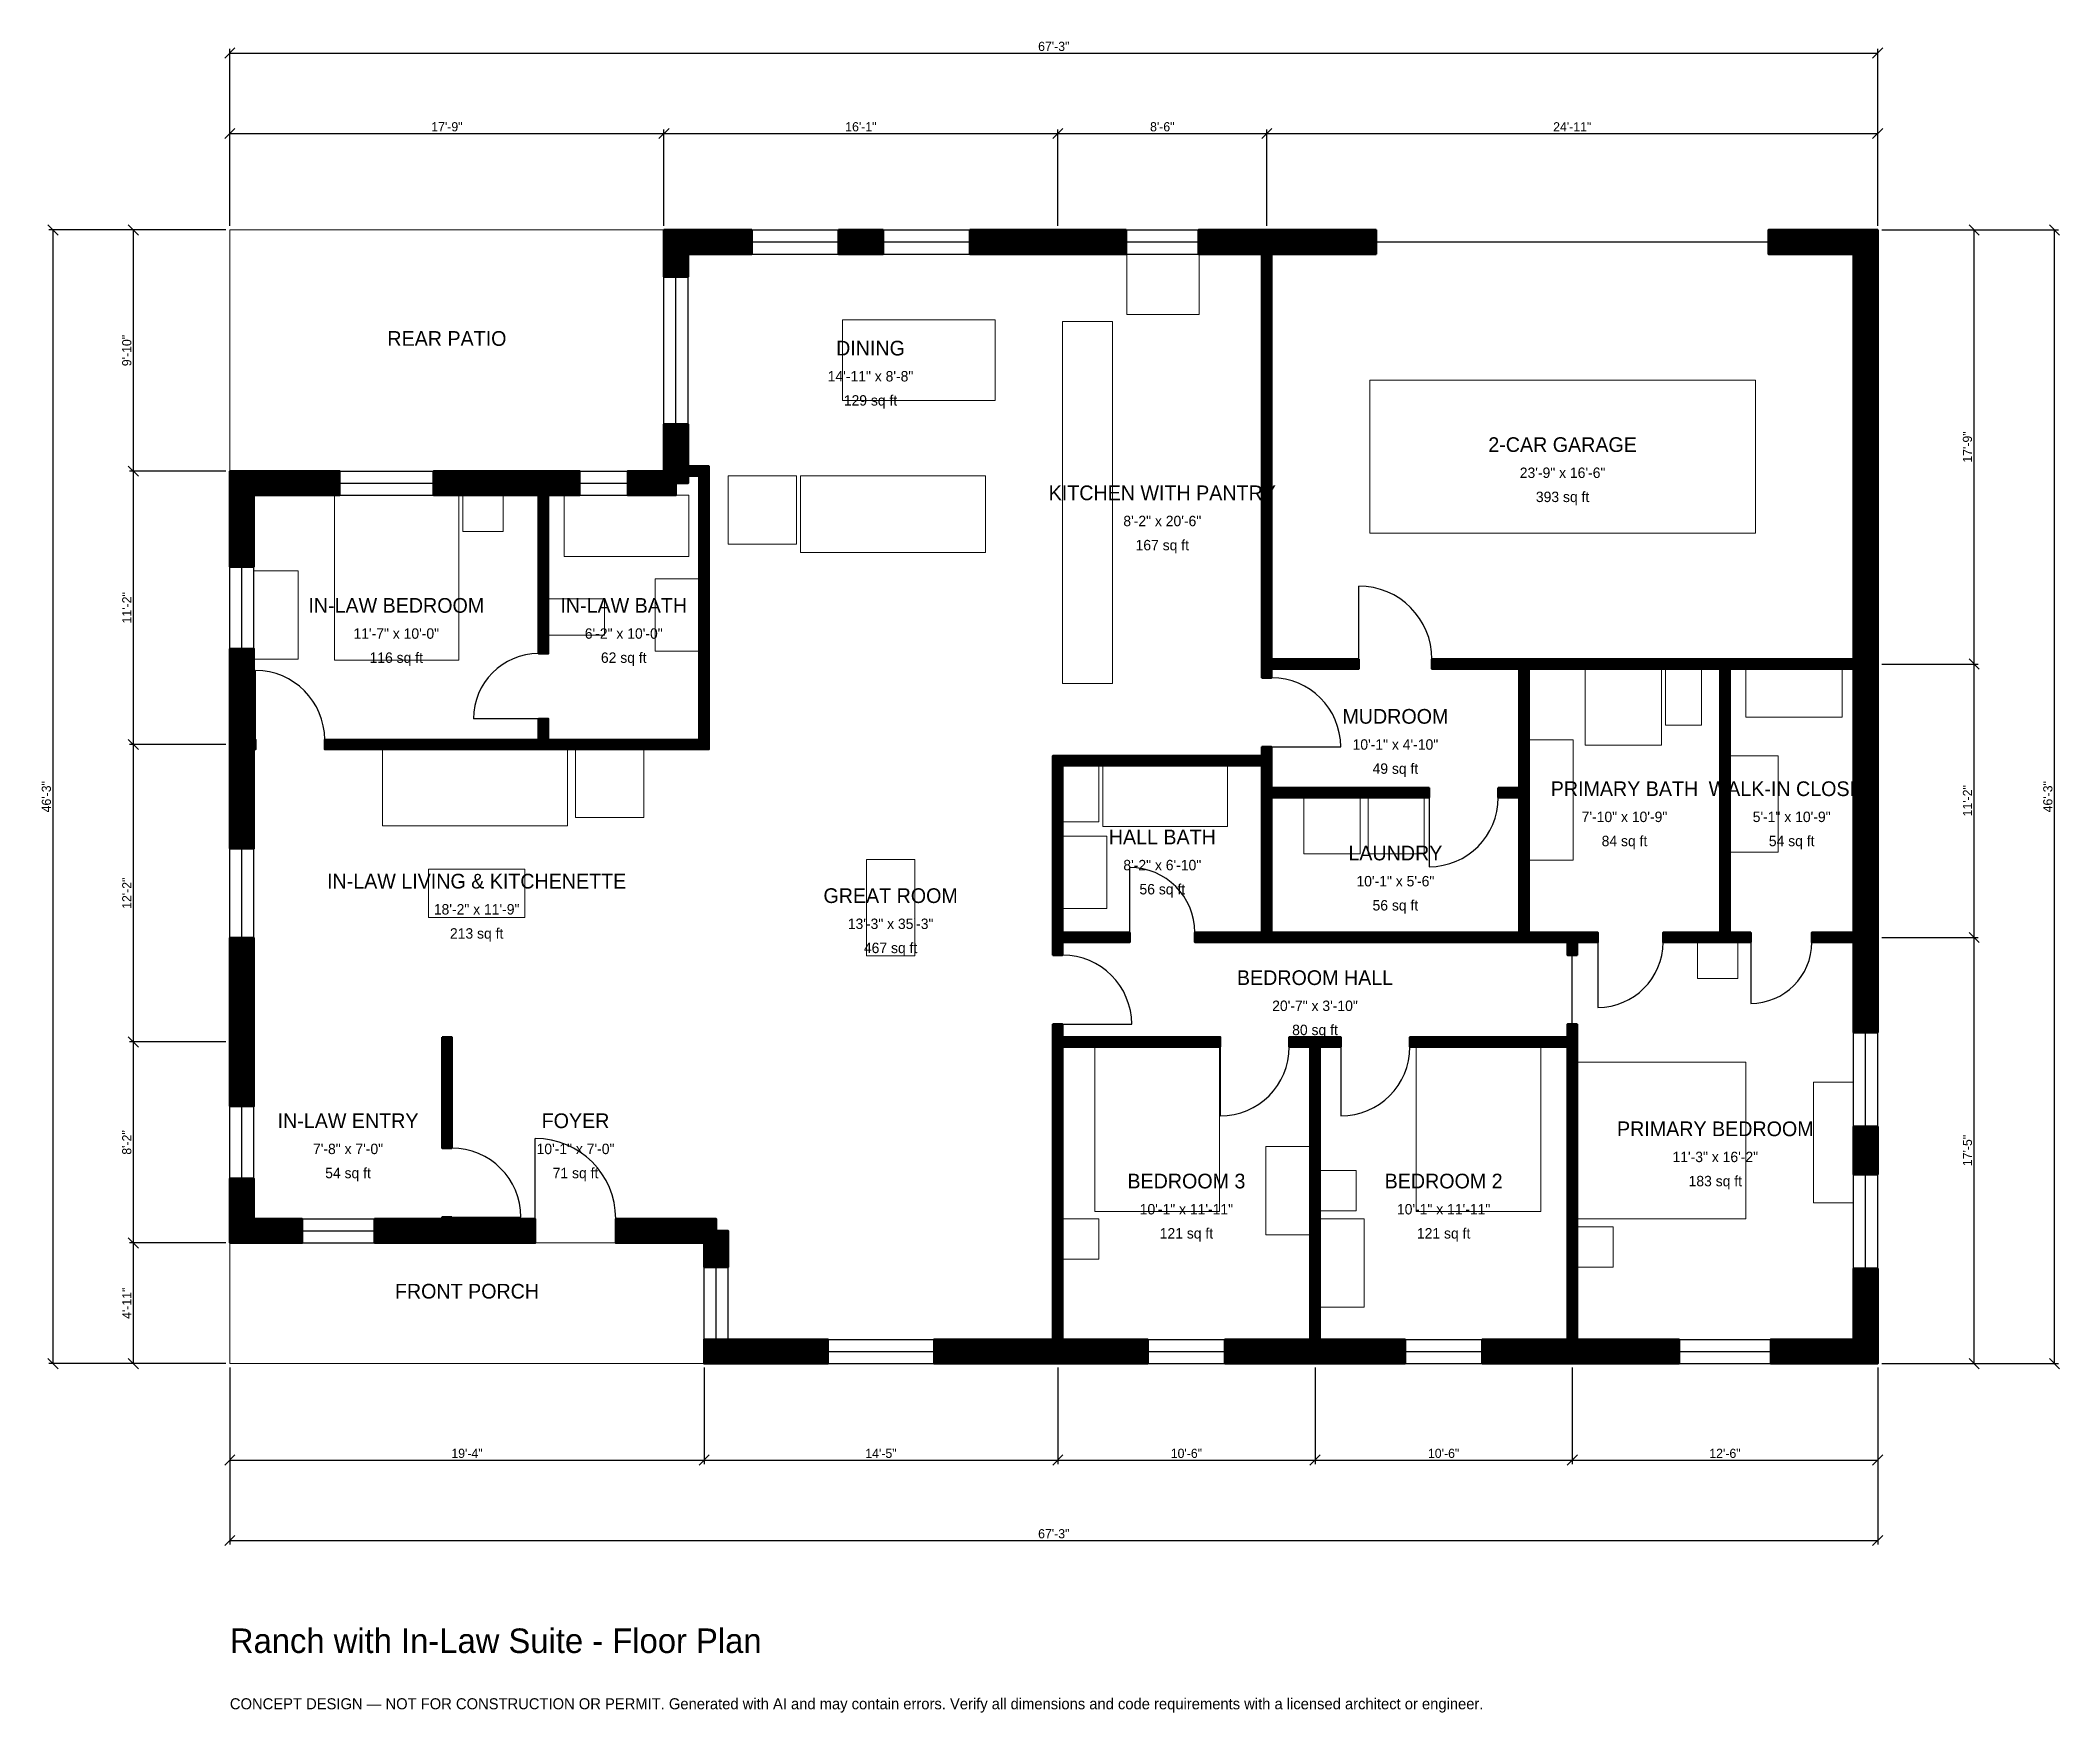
# Model space of a CAD drawing. Header units: inches. Extents: x -93 to 896, y -171 to 648.
import ezdxf
from ezdxf.enums import TextEntityAlignment as Align

# ---------------------------------------------------------------- set-up
doc = ezdxf.new("R2010")
doc.units = ezdxf.units.IN
doc.header["$MEASUREMENT"] = 0
doc.linetypes.add('DASHED', pattern=[0.6, 0.5, -0.1])
for name, color, linetype, lineweight in [('A-ANNO-DIMS', 1, 'Continuous', 13), ('A-ANNO-TEXT', 7, 'Continuous', 18), ('A-AREA-IDEN', 7, 'Continuous', 18), ('A-DOOR', 2, 'Continuous', 25), ('A-FLOR-FIXT', 9, 'Continuous', 13), ('A-FURN', 9, 'Continuous', 13), ('A-GLAZ', 4, 'Continuous', 25), ('A-SITE-PAVE', 8, 'Continuous', 13), ('A-WALL', 7, 'Continuous', 50), ('A-WALL-PATT', 8, 'Continuous', 13)]:
    doc.layers.add(name, color=color, linetype=linetype, lineweight=lineweight)
doc.dimstyles.new('PLAN', dxfattribs={"dimtxt": 4.5, "dimasz": 3, "dimexe": 2, "dimexo": 2, "dimgap": 1, "dimtad": 1, "dimdec": 0, "dimlunit": 4, "dimtsz": 2.5, "dimcen": 2.5, "dimclrd": 1, "dimclre": 1, "dimazin": 3, "dimtfac": 1, "dimtmove": 0, "dimatfit": 3})

msp = doc.modelspace()

# ---------------------------------------------------------------- hatches: boundary and pattern name
at = {"layer": 'A-WALL-PATT'}
h = msp.add_hatch(dxfattribs=at)
h.set_pattern_fill('ANSI31', color=8, scale=0.8)
h.paths.add_polyline_path([(232.2834, 0), (232.2834, 11.811), (232.2835, 11.811), (244.0945, 11.811), (244.4882, 11.811), (292.9134, 11.811), (292.9134, 0), (244.0945, 0), (244.0945, 0), (232.2835, 0), (232.2835, 0), (232.2834, 0)])
h.paths.add_polyline_path([(232.2835, 59.0551), (188.9764, 59.0551), (188.9764, 70.8661), (238.189, 70.8661), (238.189, 64.9606), (244.0945, 64.9606), (244.0945, 47.2441), (232.2835, 47.2441), (232.2835, 59.0551)])
h.paths.add_polyline_path([(112.2047, 59.0551), (108.6614, 59.0551), (108.6614, 59.0551), (103.937, 59.0551), (103.937, 59.0551), (100.3937, 59.0551), (70.8661, 59.0551), (70.8661, 70.8661), (100.3937, 70.8661), (103.937, 70.8661), (103.937, 71.6535), (108.6614, 71.6535), (108.6614, 70.8661), (112.2047, 70.8661), (149.6063, 70.8661), (149.6063, 59.0551), (112.2047, 59.0551)])
h.paths.add_polyline_path([(11.811, 59.0551), (11.811, 59.0551), (0, 59.0551), (0, 59.0551), (0, 59.0551), (0, 70.8661), (0, 70.8661), (0, 90.5512), (11.811, 90.5512), (11.811, 70.8661), (35.4331, 70.8661), (35.4331, 59.0551), (11.811, 59.0551)])
h.paths.add_polyline_path([(0, 151.5748), (0, 163.3858), (0, 208.4646), (11.811, 208.4646), (11.811, 163.3858), (11.811, 151.5748), (11.811, 125.9843), (0, 125.9843), (0, 151.5748)])
h.paths.add_polyline_path([(0, 297.2441), (0, 300.7874), (0, 300.7874), (0, 305.5118), (0, 305.5118), (0, 309.0551), (0, 350), (11.811, 350), (11.811, 309.0551), (11.811, 305.5118), (12.5984, 305.5118), (12.5984, 300.7874), (11.811, 300.7874), (11.811, 297.2441), (11.811, 252.1654), (0, 252.1654), (0, 297.2441)])
h.paths.add_polyline_path([(0, 425.1968), (0, 425.1968), (0, 437.0079), (0, 437.0079), (0, 437.0079), (11.811, 437.0079), (11.811, 437.0079), (53.7402, 437.0079), (53.7402, 425.1968), (11.811, 425.1968), (11.811, 390.1575), (0, 390.1575), (0, 425.1968)])
h.paths.add_polyline_path([(147.6378, 437.0079), (151.1811, 437.0079), (151.1811, 437.0079), (155.9055, 437.0079), (155.9055, 437.0079), (159.4488, 437.0079), (171.2598, 437.0079), (171.2598, 425.1968), (159.4488, 425.1968), (155.9055, 425.1968), (155.9055, 347.6378), (151.1811, 347.6378), (151.1811, 425.1968), (147.6378, 425.1968), (99.8031, 425.1968), (99.8031, 437.0079), (147.6378, 437.0079)])
h.paths.add_polyline_path([(210.2362, 437.0079), (210.2362, 437.0079), (212.5984, 437.0079), (212.5984, 439.3701), (212.5984, 439.3701), (212.5984, 460.0394), (224.4094, 460.0394), (224.4094, 439.3701), (229.9213, 439.3701), (234.6457, 439.3701), (234.6457, 434.6457), (234.6457, 305.5118), (234.6457, 300.7874), (229.9213, 300.7874), (155.9055, 300.7874), (151.1811, 300.7874), (46.4567, 300.7874), (46.4567, 305.5118), (151.1811, 305.5118), (151.1811, 315.748), (155.9055, 315.748), (155.9055, 305.5118), (229.9213, 305.5118), (229.9213, 434.6457), (224.4094, 434.6457), (224.4094, 431.1024), (218.5039, 431.1024), (218.5039, 425.1968), (194.8819, 425.1968), (194.8819, 437.0079), (210.2362, 437.0079)])
h.paths.add_polyline_path([(212.5984, 543.3071), (212.5984, 543.3071), (212.5984, 555.1181), (212.5984, 555.1181), (212.5984, 555.1181), (224.4094, 555.1181), (224.4094, 555.1181), (255.643, 555.1181), (255.643, 543.3071), (224.4094, 543.3071), (224.4094, 532.0866), (212.5984, 532.0866), (212.5984, 543.3071)])
h.paths.add_polyline_path([(319.9475, 555.1181), (319.9475, 543.3071), (298.1627, 543.3071), (298.1627, 555.1181), (319.9475, 555.1181)])
h.paths.add_polyline_path([(399.6063, 555.1181), (411.4173, 555.1181), (438.9764, 555.1181), (438.9764, 543.3071), (411.4173, 543.3071), (399.6063, 543.3071), (362.4672, 543.3071), (362.4672, 555.1181), (399.6063, 555.1181)])
h.paths.add_polyline_path([(501.9685, 555.1181), (505.5118, 555.1181), (505.5118, 555.1181), (510.2362, 555.1181), (510.2362, 555.1181), (513.7795, 555.1181), (561.4173, 555.1181), (561.4173, 543.3071), (513.7795, 543.3071), (510.2362, 543.3071), (510.2362, 344.8819), (552.9528, 344.8819), (552.9528, 340.1575), (510.2362, 340.1575), (510.2362, 335.8268), (505.5118, 335.8268), (505.5118, 340.1575), (505.5118, 344.8819), (505.5118, 543.3071), (501.9685, 543.3071), (474.4094, 543.3071), (474.4094, 555.1181), (501.9685, 555.1181)])
h.paths.add_polyline_path([(795.2756, 555.1181), (795.2756, 555.1181), (807.0866, 555.1181), (807.0866, 555.1181), (807.0867, 555.1181), (807.0867, 543.3071), (807.0866, 543.3071), (807.0866, 348.4252), (807.0866, 344.8819), (807.0867, 344.8819), (807.0867, 340.1575), (807.0866, 340.1575), (807.0866, 336.6142), (807.0866, 214.5669), (807.0866, 211.0236), (807.0867, 211.0236), (807.0867, 206.2992), (807.0866, 206.2992), (807.0866, 202.7559), (807.0866, 162.1391), (795.2756, 162.1391), (795.2756, 202.7559), (795.2756, 206.2992), (774.8031, 206.2992), (774.8031, 211.0236), (795.2756, 211.0236), (795.2756, 214.5669), (795.2756, 336.6142), (795.2756, 340.1575), (734.6457, 340.1575), (734.6457, 211.0236), (744.8819, 211.0236), (744.8819, 206.2992), (734.6457, 206.2992), (729.9213, 206.2992), (701.9685, 206.2992), (701.9685, 211.0236), (729.9213, 211.0236), (729.9213, 340.1575), (636.2205, 340.1575), (636.2205, 281.8898), (636.2205, 277.1654), (636.2205, 211.0236), (655.1181, 211.0236), (655.1181, 211.0236), (659.8425, 211.0236), (670.0787, 211.0236), (670.0787, 206.2992), (659.8425, 206.2992), (659.8425, 200), (655.1181, 200), (655.1181, 206.2992), (655.1181, 206.2992), (636.2205, 206.2992), (631.4961, 206.2992), (510.2362, 206.2992), (505.5118, 206.2992), (472.6378, 206.2992), (472.6378, 211.0236), (505.5118, 211.0236), (505.5118, 277.1654), (505.5118, 281.8898), (505.5118, 292.9134), (407.874, 292.9134), (407.874, 211.0236), (440.748, 211.0236), (440.748, 206.2992), (407.874, 206.2992), (407.874, 200), (403.1496, 200), (403.1496, 206.2992), (403.1496, 211.0236), (403.1496, 292.9134), (403.1496, 297.6378), (407.874, 297.6378), (505.5118, 297.6378), (505.5118, 301.9685), (510.2362, 301.9685), (510.2362, 297.6378), (510.2362, 292.9134), (510.2362, 281.8898), (587.4016, 281.8898), (587.4016, 277.1654), (510.2362, 277.1654), (510.2362, 211.0236), (631.4961, 211.0236), (631.4961, 277.1654), (621.2598, 277.1654), (621.2598, 281.8898), (631.4961, 281.8898), (631.4961, 340.1575), (588.7795, 340.1575), (588.7795, 344.8819), (631.4961, 344.8819), (636.2205, 344.8819), (729.9213, 344.8819), (734.6457, 344.8819), (795.2756, 344.8819), (795.2756, 348.4252), (795.2756, 543.3071), (753.5433, 543.3071), (753.5433, 555.1181), (795.2756, 555.1181)])
h.paths.add_polyline_path([(807.0866, 92.5853), (795.2756, 92.5853), (795.2756, 116.0761), (807.0866, 116.0761), (807.0866, 92.5853)])
h.paths.add_polyline_path([(807.0866, 11.811), (807.0867, 11.811), (807.0867, 0), (807.0866, 0), (807.0866, 0), (795.2756, 0), (795.2756, 0), (754.7244, 0), (754.7244, 11.811), (795.2756, 11.811), (795.2756, 46.5223), (807.0866, 46.5223), (807.0866, 11.811)])
h.paths.add_polyline_path([(663.3858, 0), (659.8425, 0), (659.8425, 0), (655.1181, 0), (655.1181, 0), (651.5748, 0), (613.3858, 0), (613.3858, 11.811), (651.5748, 11.811), (655.1181, 11.811), (655.1181, 155.1181), (577.9528, 155.1181), (577.9528, 159.8425), (655.1181, 159.8425), (655.1181, 159.8425), (655.1181, 166.1417), (659.8425, 166.1417), (659.8425, 155.1181), (659.8425, 155.1181), (659.8425, 11.811), (663.3858, 11.811), (709.8425, 11.811), (709.8425, 0), (663.3858, 0)])
h.paths.add_polyline_path([(537.4016, 0), (533.8583, 0), (533.8583, 0), (529.1339, 0), (529.1339, 0), (525.5906, 0), (487.4016, 0), (487.4016, 11.811), (525.5906, 11.811), (529.1339, 11.811), (529.1339, 155.1181), (518.8976, 155.1181), (518.8976, 159.8425), (529.1339, 159.8425), (533.8583, 159.8425), (544.0945, 159.8425), (544.0945, 155.1181), (533.8583, 155.1181), (533.8583, 11.811), (537.4016, 11.811), (575.5906, 11.811), (575.5906, 0), (537.4016, 0)])
h.paths.add_polyline_path([(411.4173, 0), (407.874, 0), (407.874, 0), (403.1496, 0), (403.1496, 0), (399.6063, 0), (344.8819, 0), (344.8819, 11.811), (399.6063, 11.811), (403.1496, 11.811), (403.1496, 155.1181), (403.1496, 159.8425), (403.1496, 166.1417), (407.874, 166.1417), (407.874, 159.8425), (485.0394, 159.8425), (485.0394, 155.1181), (407.874, 155.1181), (407.874, 11.811), (411.4173, 11.811), (449.6063, 11.811), (449.6063, 0), (411.4173, 0)])
h.paths.add_polyline_path([(103.937, 159.8425), (108.6614, 159.8425), (108.6614, 105.5118), (103.937, 105.5118), (103.937, 159.8425)])

# ---------------------------------------------------------------- linework, layer by layer
at = {"layer": 'A-DOOR', "linetype": 'DASHED'}
msp.add_line((561.4173, 549.2126), (753.5433, 549.2126), dxfattribs=at)
at = {"layer": 'A-DOOR'}
for p, q in [((552.9528, 344.8819), (552.9528, 380.7087)), ((12.5984, 305.5118), (12.5984, 339.3701)), ((151.1811, 315.748), (119.2913, 315.748)), ((510.2362, 301.9685), (544.0945, 301.9685)), ((587.4016, 277.1654), (587.4016, 243.3071)), ((440.748, 211.0236), (440.748, 242.9134)), ((657.4803, 166.1417), (657.4803, 200)), ((670.0787, 206.2992), (670.0787, 174.4094)), ((744.8819, 206.2992), (744.8819, 176.378)), ((407.874, 166.1417), (441.7323, 166.1417)), ((485.0394, 155.1181), (485.0394, 121.2598)), ((544.0945, 155.1181), (544.0945, 121.2598)), ((149.6063, 70.8661), (149.6063, 110.2362)), ((108.6614, 71.6535), (142.5197, 71.6535))]:
    msp.add_line(p, q, dxfattribs=at)
for centre, radius, start, end in [((552.9528, 344.8819), 35.8268, 0, 90), ((151.1811, 315.748), 31.8898, 90, 180), ((12.5984, 305.5118), 33.8583, 0, 90), ((510.2362, 301.9685), 33.8583, 0, 90), ((587.4016, 277.1654), 33.8583, 270, 360), ((440.748, 211.0236), 31.8898, 0, 90), ((407.874, 166.1417), 33.8583, 0, 90), ((670.0787, 206.2992), 31.8898, 270, 360), ((744.8819, 206.2992), 29.9213, 270, 360), ((485.0394, 155.1181), 33.8583, 270, 360), ((544.0945, 155.1181), 33.8583, 270, 360), ((149.6063, 70.8661), 39.3701, 0, 90), ((108.6614, 71.6535), 33.8583, 0, 90)]:
    msp.add_arc(centre, radius, start, end, dxfattribs=at)
at = {"layer": 'A-FLOR-FIXT'}
for points in [[(407.874, 333.0709), (432.2835, 333.0709), (432.2835, 510.2362), (407.874, 510.2362)], [(163.7795, 395.2756), (224.8031, 395.2756), (224.8031, 425.1968), (163.7795, 425.1968)], [(208.2677, 348.8189), (229.9213, 348.8189), (229.9213, 384.252), (208.2677, 384.252)], [(155.9055, 356.6929), (183.4646, 356.6929), (183.4646, 374.4094), (155.9055, 374.4094)], [(663.7795, 302.7559), (701.1811, 302.7559), (701.1811, 340.1575), (663.7795, 340.1575)], [(703.1496, 312.5984), (720.8661, 312.5984), (720.8661, 340.1575), (703.1496, 340.1575)], [(636.2205, 246.4567), (657.874, 246.4567), (657.874, 305.5118), (636.2205, 305.5118)], [(407.874, 265.3543), (425.5906, 265.3543), (425.5906, 292.9134), (407.874, 292.9134)], [(427.5591, 262.9921), (488.5827, 262.9921), (488.5827, 292.9134), (427.5591, 292.9134)], [(407.874, 222.8346), (429.5276, 222.8346), (429.5276, 258.2677), (407.874, 258.2677)]]:
    msp.add_lwpolyline(points, close=True, dxfattribs=at)
at = {"layer": 'A-FURN'}
for points in [[(439.3701, 513.7795), (474.8031, 513.7795), (474.8031, 543.3071), (439.3701, 543.3071)], [(300, 471.6535), (374.8031, 471.6535), (374.8031, 511.0236), (300, 511.0236)], [(558.2677, 406.6929), (747.2441, 406.6929), (747.2441, 481.4961), (558.2677, 481.4961)], [(244.0945, 401.1811), (277.5591, 401.1811), (277.5591, 434.6457), (244.0945, 434.6457)], [(279.5276, 397.2441), (370.0787, 397.2441), (370.0787, 434.6457), (279.5276, 434.6457)], [(51.1811, 344.4882), (112.2047, 344.4882), (112.2047, 425.1968), (51.1811, 425.1968)], [(114.1732, 407.4803), (133.8583, 407.4803), (133.8583, 425.1968), (114.1732, 425.1968)], [(11.811, 344.8819), (33.4646, 344.8819), (33.4646, 388.189), (11.811, 388.189)], [(742.5197, 316.5354), (789.7638, 316.5354), (789.7638, 340.1575), (742.5197, 340.1575)], [(74.8031, 263.3858), (165.3543, 263.3858), (165.3543, 300.7874), (74.8031, 300.7874)], [(169.2913, 267.3228), (202.7559, 267.3228), (202.7559, 300.7874), (169.2913, 300.7874)], [(734.6457, 250.3937), (758.2677, 250.3937), (758.2677, 297.6378), (734.6457, 297.6378)], [(525.9843, 249.6063), (553.5433, 249.6063), (553.5433, 277.1654), (525.9843, 277.1654)], [(557.4803, 249.6063), (585.0394, 249.6063), (585.0394, 277.1654), (557.4803, 277.1654)], [(97.2441, 218.5039), (144.4882, 218.5039), (144.4882, 242.126), (97.2441, 242.126)], [(311.811, 199.6063), (335.4331, 199.6063), (335.4331, 246.8504), (311.811, 246.8504)], [(718.8976, 188.5827), (738.5827, 188.5827), (738.5827, 206.2992), (718.8976, 206.2992)], [(423.622, 74.4094), (484.6457, 74.4094), (484.6457, 155.1181), (423.622, 155.1181)], [(581.1024, 74.4094), (642.126, 74.4094), (642.126, 155.1181), (581.1024, 155.1181)], [(659.8425, 70.8661), (742.5197, 70.8661), (742.5197, 147.6378), (659.8425, 147.6378)], [(775.5906, 78.7402), (795.2756, 78.7402), (795.2756, 137.7953), (775.5906, 137.7953)], [(507.4803, 62.9921), (529.1339, 62.9921), (529.1339, 106.2992), (507.4803, 106.2992)], [(533.8583, 74.8031), (551.5748, 74.8031), (551.5748, 94.4882), (533.8583, 94.4882)], [(407.874, 51.1811), (425.5906, 51.1811), (425.5906, 70.8661), (407.874, 70.8661)], [(533.8583, 27.5591), (555.5118, 27.5591), (555.5118, 70.8661), (533.8583, 70.8661)], [(659.8425, 47.2441), (677.5591, 47.2441), (677.5591, 66.9291), (659.8425, 66.9291)]]:
    msp.add_lwpolyline(points, close=True, dxfattribs=at)
at = {"layer": 'A-GLAZ'}
for p, q in [((255.643, 555.1181), (298.1627, 555.1181)), ((319.9475, 555.1181), (362.4672, 555.1181)), ((438.9764, 555.1181), (474.4094, 555.1181)), ((255.643, 549.2126), (298.1627, 549.2126)), ((319.9475, 549.2126), (362.4672, 549.2126)), ((438.9764, 549.2126), (474.4094, 549.2126)), ((255.643, 543.3071), (298.1627, 543.3071)), ((319.9475, 543.3071), (362.4672, 543.3071)), ((438.9764, 543.3071), (474.4094, 543.3071)), ((212.5984, 460.0394), (212.5984, 532.0866)), ((218.5039, 460.0394), (218.5039, 532.0866)), ((224.4094, 460.0394), (224.4094, 532.0866)), ((53.7402, 437.0079), (99.8031, 437.0079)), ((171.2598, 437.0079), (194.8819, 437.0079)), ((53.7402, 431.1024), (99.8031, 431.1024)), ((171.2598, 431.1024), (194.8819, 431.1024)), ((53.7402, 425.1968), (99.8031, 425.1968)), ((171.2598, 425.1968), (194.8819, 425.1968)), ((0, 350), (0, 390.1575)), ((5.9055, 350), (5.9055, 390.1575)), ((11.811, 350), (11.811, 390.1575)), ((0, 208.4646), (0, 252.1654)), ((5.9055, 208.4646), (5.9055, 252.1654)), ((11.811, 208.4646), (11.811, 252.1654)), ((795.2756, 116.0761), (795.2756, 162.1391)), ((801.1811, 116.0761), (801.1811, 162.1391)), ((807.0866, 116.0761), (807.0866, 162.1391)), ((0, 90.5512), (0, 125.9843)), ((5.9055, 90.5512), (5.9055, 125.9843)), ((11.811, 90.5512), (11.811, 125.9843)), ((795.2756, 46.5223), (795.2756, 92.5853)), ((801.1811, 46.5223), (801.1811, 92.5853)), ((807.0866, 46.5223), (807.0866, 92.5853)), ((35.4331, 70.8661), (70.8661, 70.8661)), ((35.4331, 64.9606), (70.8661, 64.9606)), ((35.4331, 59.0551), (70.8661, 59.0551)), ((232.2835, 11.811), (232.2835, 47.2441)), ((238.189, 11.811), (238.189, 47.2441)), ((244.0945, 11.811), (244.0945, 47.2441)), ((292.9134, 11.811), (344.8819, 11.811)), ((449.6063, 11.811), (487.4016, 11.811)), ((575.5906, 11.811), (613.3858, 11.811)), ((709.8425, 11.811), (754.7244, 11.811)), ((292.9134, 5.9055), (344.8819, 5.9055)), ((292.9134, 0), (344.8819, 0)), ((449.6063, 5.9055), (487.4016, 5.9055)), ((449.6063, 0), (487.4016, 0)), ((575.5906, 5.9055), (613.3858, 5.9055)), ((575.5906, 0), (613.3858, 0)), ((709.8425, 5.9055), (754.7244, 5.9055)), ((709.8425, 0), (754.7244, 0))]:
    msp.add_line(p, q, dxfattribs=at)
at = {"layer": 'A-SITE-PAVE', "linetype": 'DASHED'}
for points in [[(0, 437.0079), (212.5984, 437.0079), (212.5984, 555.1181), (0, 555.1181)], [(0, 0), (232.2835, 0), (232.2835, 59.0551), (0, 59.0551)]]:
    msp.add_lwpolyline(points, close=True, dxfattribs=at)
at = {"layer": 'A-WALL'}
for points in [[(212.5984, 543.3071), (212.5984, 543.3071), (212.5984, 555.1181), (212.5984, 555.1181), (212.5984, 555.1181), (224.4094, 555.1181), (224.4094, 555.1181), (255.643, 555.1181), (255.643, 543.3071), (224.4094, 543.3071), (224.4094, 532.0866), (212.5984, 532.0866), (212.5984, 543.3071)], [(319.9475, 555.1181), (319.9475, 543.3071), (298.1627, 543.3071), (298.1627, 555.1181), (319.9475, 555.1181)], [(399.6063, 555.1181), (411.4173, 555.1181), (438.9764, 555.1181), (438.9764, 543.3071), (411.4173, 543.3071), (399.6063, 543.3071), (362.4672, 543.3071), (362.4672, 555.1181), (399.6063, 555.1181)], [(795.2756, 555.1181), (795.2756, 555.1181), (807.0866, 555.1181), (807.0866, 555.1181), (807.0867, 555.1181), (807.0867, 543.3071), (807.0866, 543.3071), (807.0866, 348.4252), (807.0866, 344.8819), (807.0867, 344.8819), (807.0867, 340.1575), (807.0866, 340.1575), (807.0866, 336.6142), (807.0866, 214.5669), (807.0866, 211.0236), (807.0867, 211.0236), (807.0867, 206.2992), (807.0866, 206.2992), (807.0866, 202.7559), (807.0866, 162.1391), (795.2756, 162.1391), (795.2756, 202.7559), (795.2756, 206.2992), (774.8031, 206.2992), (774.8031, 211.0236), (795.2756, 211.0236), (795.2756, 214.5669), (795.2756, 336.6142), (795.2756, 340.1575), (734.6457, 340.1575), (734.6457, 211.0236), (744.8819, 211.0236), (744.8819, 206.2992), (734.6457, 206.2992), (729.9213, 206.2992), (701.9685, 206.2992), (701.9685, 211.0236), (729.9213, 211.0236), (729.9213, 340.1575), (636.2205, 340.1575), (636.2205, 281.8898), (636.2205, 277.1654), (636.2205, 211.0236), (655.1181, 211.0236), (655.1181, 211.0236), (659.8425, 211.0236), (670.0787, 211.0236), (670.0787, 206.2992), (659.8425, 206.2992), (659.8425, 200), (655.1181, 200), (655.1181, 206.2992), (655.1181, 206.2992), (636.2205, 206.2992), (631.4961, 206.2992), (510.2362, 206.2992), (505.5118, 206.2992), (472.6378, 206.2992), (472.6378, 211.0236), (505.5118, 211.0236), (505.5118, 277.1654), (505.5118, 281.8898), (505.5118, 292.9134), (407.874, 292.9134), (407.874, 211.0236), (440.748, 211.0236), (440.748, 206.2992), (407.874, 206.2992), (407.874, 200), (403.1496, 200), (403.1496, 206.2992), (403.1496, 211.0236), (403.1496, 292.9134), (403.1496, 297.6378), (407.874, 297.6378), (505.5118, 297.6378), (505.5118, 301.9685), (510.2362, 301.9685), (510.2362, 297.6378), (510.2362, 292.9134), (510.2362, 281.8898), (587.4016, 281.8898), (587.4016, 277.1654), (510.2362, 277.1654), (510.2362, 211.0236), (631.4961, 211.0236), (631.4961, 277.1654), (621.2598, 277.1654), (621.2598, 281.8898), (631.4961, 281.8898), (631.4961, 340.1575), (588.7795, 340.1575), (588.7795, 344.8819), (631.4961, 344.8819), (636.2205, 344.8819), (729.9213, 344.8819), (734.6457, 344.8819), (795.2756, 344.8819), (795.2756, 348.4252), (795.2756, 543.3071), (753.5433, 543.3071), (753.5433, 555.1181), (795.2756, 555.1181)], [(501.9685, 555.1181), (505.5118, 555.1181), (505.5118, 555.1181), (510.2362, 555.1181), (510.2362, 555.1181), (513.7795, 555.1181), (561.4173, 555.1181), (561.4173, 543.3071), (513.7795, 543.3071), (510.2362, 543.3071), (510.2362, 344.8819), (552.9528, 344.8819), (552.9528, 340.1575), (510.2362, 340.1575), (510.2362, 335.8268), (505.5118, 335.8268), (505.5118, 340.1575), (505.5118, 344.8819), (505.5118, 543.3071), (501.9685, 543.3071), (474.4094, 543.3071), (474.4094, 555.1181), (501.9685, 555.1181)], [(210.2362, 437.0079), (210.2362, 437.0079), (212.5984, 437.0079), (212.5984, 439.3701), (212.5984, 439.3701), (212.5984, 460.0394), (224.4094, 460.0394), (224.4094, 439.3701), (229.9213, 439.3701), (234.6457, 439.3701), (234.6457, 434.6457), (234.6457, 305.5118), (234.6457, 300.7874), (229.9213, 300.7874), (155.9055, 300.7874), (151.1811, 300.7874), (46.4567, 300.7874), (46.4567, 305.5118), (151.1811, 305.5118), (151.1811, 315.748), (155.9055, 315.748), (155.9055, 305.5118), (229.9213, 305.5118), (229.9213, 434.6457), (224.4094, 434.6457), (224.4094, 431.1024), (218.5039, 431.1024), (218.5039, 425.1968), (194.8819, 425.1968), (194.8819, 437.0079), (210.2362, 437.0079)], [(0, 425.1968), (0, 425.1968), (0, 437.0079), (0, 437.0079), (0, 437.0079), (11.811, 437.0079), (11.811, 437.0079), (53.7402, 437.0079), (53.7402, 425.1968), (11.811, 425.1968), (11.811, 390.1575), (0, 390.1575), (0, 425.1968)], [(147.6378, 437.0079), (151.1811, 437.0079), (151.1811, 437.0079), (155.9055, 437.0079), (155.9055, 437.0079), (159.4488, 437.0079), (171.2598, 437.0079), (171.2598, 425.1968), (159.4488, 425.1968), (155.9055, 425.1968), (155.9055, 347.6378), (151.1811, 347.6378), (151.1811, 425.1968), (147.6378, 425.1968), (99.8031, 425.1968), (99.8031, 437.0079), (147.6378, 437.0079)], [(0, 297.2441), (0, 300.7874), (0, 300.7874), (0, 305.5118), (0, 305.5118), (0, 309.0551), (0, 350), (11.811, 350), (11.811, 309.0551), (11.811, 305.5118), (12.5984, 305.5118), (12.5984, 300.7874), (11.811, 300.7874), (11.811, 297.2441), (11.811, 252.1654), (0, 252.1654), (0, 297.2441)], [(0, 151.5748), (0, 163.3858), (0, 208.4646), (11.811, 208.4646), (11.811, 163.3858), (11.811, 151.5748), (11.811, 125.9843), (0, 125.9843), (0, 151.5748)], [(103.937, 159.8425), (108.6614, 159.8425), (108.6614, 105.5118), (103.937, 105.5118), (103.937, 159.8425)], [(411.4173, 0), (407.874, 0), (407.874, 0), (403.1496, 0), (403.1496, 0), (399.6063, 0), (344.8819, 0), (344.8819, 11.811), (399.6063, 11.811), (403.1496, 11.811), (403.1496, 155.1181), (403.1496, 159.8425), (403.1496, 166.1417), (407.874, 166.1417), (407.874, 159.8425), (485.0394, 159.8425), (485.0394, 155.1181), (407.874, 155.1181), (407.874, 11.811), (411.4173, 11.811), (449.6063, 11.811), (449.6063, 0), (411.4173, 0)], [(537.4016, 0), (533.8583, 0), (533.8583, 0), (529.1339, 0), (529.1339, 0), (525.5906, 0), (487.4016, 0), (487.4016, 11.811), (525.5906, 11.811), (529.1339, 11.811), (529.1339, 155.1181), (518.8976, 155.1181), (518.8976, 159.8425), (529.1339, 159.8425), (533.8583, 159.8425), (544.0945, 159.8425), (544.0945, 155.1181), (533.8583, 155.1181), (533.8583, 11.811), (537.4016, 11.811), (575.5906, 11.811), (575.5906, 0), (537.4016, 0)], [(663.3858, 0), (659.8425, 0), (659.8425, 0), (655.1181, 0), (655.1181, 0), (651.5748, 0), (613.3858, 0), (613.3858, 11.811), (651.5748, 11.811), (655.1181, 11.811), (655.1181, 155.1181), (577.9528, 155.1181), (577.9528, 159.8425), (655.1181, 159.8425), (655.1181, 159.8425), (655.1181, 166.1417), (659.8425, 166.1417), (659.8425, 155.1181), (659.8425, 155.1181), (659.8425, 11.811), (663.3858, 11.811), (709.8425, 11.811), (709.8425, 0), (663.3858, 0)], [(807.0866, 92.5853), (795.2756, 92.5853), (795.2756, 116.0761), (807.0866, 116.0761), (807.0866, 92.5853)], [(11.811, 59.0551), (11.811, 59.0551), (0, 59.0551), (0, 59.0551), (0, 59.0551), (0, 70.8661), (0, 70.8661), (0, 90.5512), (11.811, 90.5512), (11.811, 70.8661), (35.4331, 70.8661), (35.4331, 59.0551), (11.811, 59.0551)], [(112.2047, 59.0551), (108.6614, 59.0551), (108.6614, 59.0551), (103.937, 59.0551), (103.937, 59.0551), (100.3937, 59.0551), (70.8661, 59.0551), (70.8661, 70.8661), (100.3937, 70.8661), (103.937, 70.8661), (103.937, 71.6535), (108.6614, 71.6535), (108.6614, 70.8661), (112.2047, 70.8661), (149.6063, 70.8661), (149.6063, 59.0551), (112.2047, 59.0551)], [(232.2835, 59.0551), (188.9764, 59.0551), (188.9764, 70.8661), (238.189, 70.8661), (238.189, 64.9606), (244.0945, 64.9606), (244.0945, 47.2441), (232.2835, 47.2441), (232.2835, 59.0551)], [(807.0866, 11.811), (807.0867, 11.811), (807.0867, 0), (807.0866, 0), (807.0866, 0), (795.2756, 0), (795.2756, 0), (754.7244, 0), (754.7244, 11.811), (795.2756, 11.811), (795.2756, 46.5223), (807.0866, 46.5223), (807.0866, 11.811)], [(232.2834, 0), (232.2834, 11.811), (232.2835, 11.811), (244.0945, 11.811), (244.4882, 11.811), (292.9134, 11.811), (292.9134, 0), (244.0945, 0), (244.0945, 0), (232.2835, 0), (232.2835, 0), (232.2834, 0)]]:
    msp.add_lwpolyline(points, close=True, dxfattribs=at)

# ---------------------------------------------------------------- texts
at = {"layer": 'A-ANNO-TEXT'}
for s, height, p in [('Ranch with In-Law Suite - Floor Plan', 12, (0, -141.7323)), ('CONCEPT DESIGN — NOT FOR CONSTRUCTION OR PERMIT. Generated with AI and may contain errors. Verify all dimensions and code requirements with a licensed architect or engineer.', 5.4, (0, -169.2913))]:
    msp.add_text(s, height=height, dxfattribs=at).set_placement(p)
at = {"layer": 'A-AREA-IDEN'}
for s, height, p in [('REAR PATIO', 7.2, (106.2992, 501.9685)), ('DINING', 7.2, (313.7795, 497.2441)), ('14\'-11" x 8\'-8"', 5.1, (313.7795, 483.4646)), ('129 sq ft', 5.1, (313.7795, 471.6535)), ('2-CAR GARAGE', 7.2, (652.7559, 450)), ('23\'-9" x 16\'-6"', 5.1, (652.7559, 436.2205)), ('KITCHEN WITH PANTRY', 7.2, (456.6929, 426.378)), ('393 sq ft', 5.1, (652.7559, 424.4094)), ('8\'-2" x 20\'-6"', 5.1, (456.6929, 412.5984)), ('167 sq ft', 5.1, (456.6929, 400.7874)), ('IN-LAW BEDROOM', 7.2, (81.4961, 371.2598)), ('IN-LAW BATH', 7.2, (192.9134, 371.2598)), ('11\'-7" x 10\'-0"', 5.1, (81.4961, 357.4803)), ('6\'-2" x 10\'-0"', 5.1, (192.9134, 357.4803)), ('116 sq ft', 5.1, (81.4961, 345.6693)), ('62 sq ft', 5.1, (192.9134, 345.6693)), ('MUDROOM', 7.2, (570.8661, 316.9291)), ('10\'-1" x 4\'-10"', 5.1, (570.8661, 303.1496)), ('49 sq ft', 5.1, (570.8661, 291.3386)), ('PRIMARY BATH', 7.2, (683.0709, 281.4961)), ('WALK-IN CLOSET', 7.2, (764.9606, 281.4961)), ('7\'-10" x 10\'-9"', 5.1, (683.0709, 267.7165)), ('5\'-1" x 10\'-9"', 5.1, (764.9606, 267.7165)), ('HALL BATH', 7.2, (456.6929, 257.874)), ('84 sq ft', 5.1, (683.0709, 255.9055)), ('54 sq ft', 5.1, (764.9606, 255.9055)), ('LAUNDRY', 7.2, (570.8661, 250)), ('IN-LAW LIVING & KITCHENETTE', 7.2, (120.8661, 236.2205)), ('8\'-2" x 6\'-10"', 5.1, (456.6929, 244.0945)), ('10\'-1" x 5\'-6"', 5.1, (570.8661, 236.2205)), ('GREAT ROOM', 7.2, (323.622, 229.1339)), ('56 sq ft', 5.1, (456.6929, 232.2835)), ('18\'-2" x 11\'-9"', 5.1, (120.8661, 222.4409)), ('13\'-3" x 35\'-3"', 5.1, (323.622, 215.3543)), ('56 sq ft', 5.1, (570.8661, 224.4094)), ('213 sq ft', 5.1, (120.8661, 210.6299)), ('467 sq ft', 5.1, (323.622, 203.5433)), ('BEDROOM HALL', 7.2, (531.4961, 188.9764)), ('20\'-7" x 3\'-10"', 5.1, (531.4961, 175.1969)), ('80 sq ft', 5.1, (531.4961, 163.3858)), ('IN-LAW ENTRY', 7.2, (57.874, 118.8976)), ('FOYER', 7.2, (169.2913, 118.8976)), ('PRIMARY BEDROOM', 7.2, (727.5591, 114.9606)), ('7\'-8" x 7\'-0"', 5.1, (57.874, 105.1181)), ('10\'-1" x 7\'-0"', 5.1, (169.2913, 105.1181)), ('11\'-3" x 16\'-2"', 5.1, (727.5591, 101.1811)), ('54 sq ft', 5.1, (57.874, 93.3071)), ('71 sq ft', 5.1, (169.2913, 93.3071)), ('BEDROOM 3', 7.2, (468.5039, 89.3701)), ('BEDROOM 2', 7.2, (594.4882, 89.3701)), ('183 sq ft', 5.1, (727.5591, 89.3701)), ('10\'-1" x 11\'-11"', 5.1, (468.5039, 75.5906)), ('10\'-1" x 11\'-11"', 5.1, (594.4882, 75.5906)), ('121 sq ft', 5.1, (468.5039, 63.7795)), ('121 sq ft', 5.1, (594.4882, 63.7795)), ('FRONT PORCH', 7.2, (116.1417, 35.4331))]:
    msp.add_text(s, height=height, dxfattribs=at).set_placement(p, align=Align.MIDDLE_CENTER)

# ---------------------------------------------------------------- dimensions: what is measured, and where the dimension line sits
at = {"layer": 'A-ANNO-DIMS'}
for base, p1, p2, text in [((0, 641.7323), (0, 555.1181), (807.0866, 555.1181), '67\'-3"'), ((0, 602.3622), (0, 555.1181), (212.5984, 555.1181), '17\'-9"'), ((212.5984, 602.3622), (212.5984, 555.1181), (405.5118, 555.1181), '16\'-1"'), ((405.5118, 602.3622), (405.5118, 555.1181), (507.874, 555.1181), '8\'-6"'), ((507.874, 602.3622), (507.874, 555.1181), (807.0866, 555.1181), '24\'-11"'), ((0, -47.2441), (0, 0), (232.2835, 0), '19\'-4"'), ((0, -86.6142), (0, 0), (807.0866, 0), '67\'-3"'), ((232.2835, -47.2441), (232.2835, 0), (405.5118, 0), '14\'-5"'), ((405.5118, -47.2441), (405.5118, 0), (531.4961, 0), '10\'-6"'), ((531.4961, -47.2441), (531.4961, 0), (657.4803, 0), '10\'-6"'), ((657.4803, -47.2441), (657.4803, 0), (807.0866, 0), '12\'-6"')]:
    msp.add_linear_dim(base=base, p1=p1, p2=p2, text=text, dimstyle='PLAN', dxfattribs=at).render()
for base, p1, p2, text in [((-86.6142, 0), (0, 0), (0, 555.1181), '46\'-3"'), ((-47.2441, 437.0079), (0, 437.0079), (0, 555.1181), '9\'-10"'), ((854.3307, 342.5197), (807.0866, 342.5197), (807.0866, 555.1181), '17\'-9"'), ((893.7008, 0), (807.0866, 0), (807.0866, 555.1181), '46\'-3"'), ((-47.2441, 303.1496), (0, 303.1496), (0, 437.0079), '11\'-2"'), ((854.3307, 208.6614), (807.0866, 208.6614), (807.0866, 342.5197), '11\'-2"'), ((-47.2441, 157.4803), (0, 157.4803), (0, 303.1496), '12\'-2"'), ((854.3307, 0), (807.0866, 0), (807.0866, 208.6614), '17\'-5"'), ((-47.2441, 59.0551), (0, 59.0551), (0, 157.4803), '8\'-2"'), ((-47.2441, 0), (0, 0), (0, 59.0551), '4\'-11"')]:
    msp.add_linear_dim(base=base, p1=p1, p2=p2, angle=90, text=text, dimstyle='PLAN', dxfattribs=at).render()

doc.saveas('drawing.dxf')
